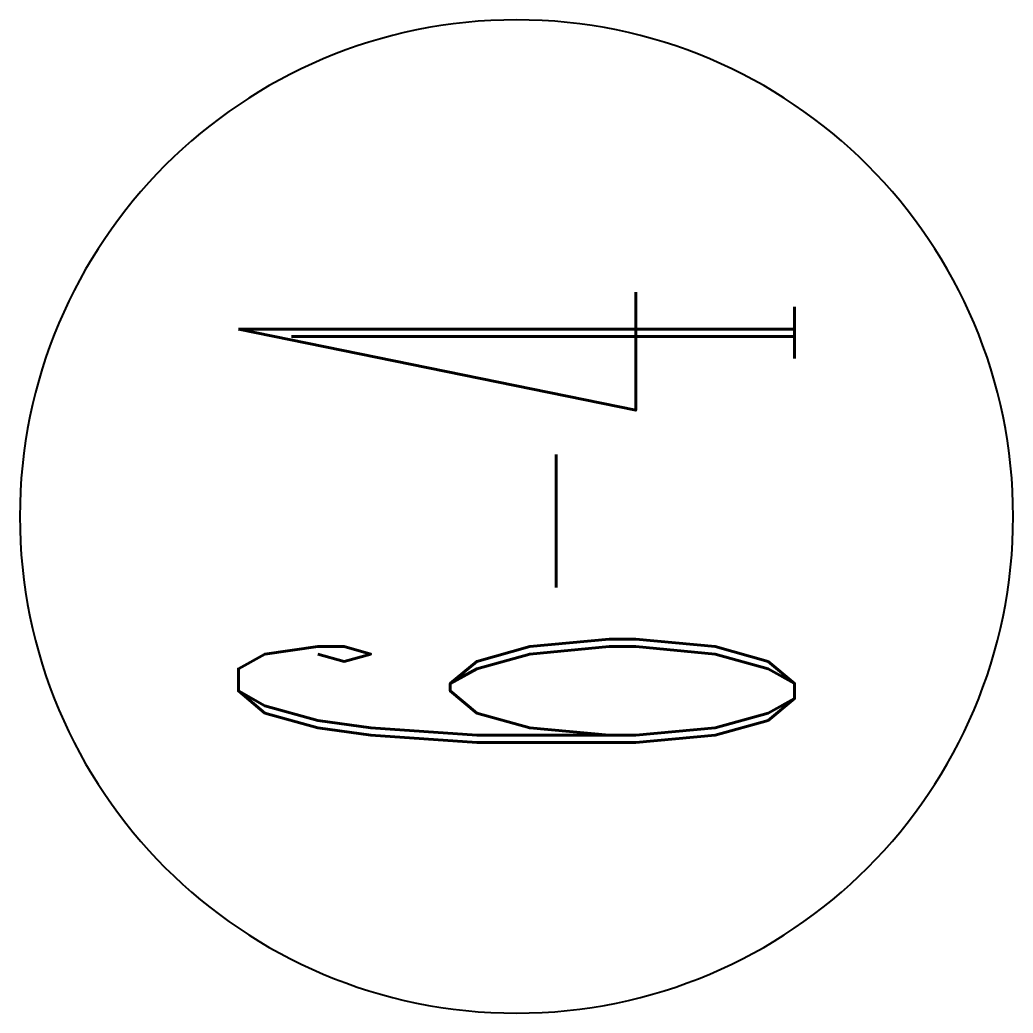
# Model space of a CAD drawing. Extents: x -176901 to -116100, y 26213 to 68263.
# Drawn here: x -129337.8 to -128937.8, y 45850.2 to 46250.2 of the extents above; entities that cross this region are included whole.
import ezdxf
from ezdxf.enums import TextEntityAlignment as Align

# ---------------------------------------------------------------- set-up
doc = ezdxf.new("R2010")
doc.units = 0
doc.header["$LTSCALE"] = 1000
doc.header["$MEASUREMENT"] = 0
doc.linetypes.add('ACAD_ISO08W100', pattern=[36, 24, -3, 6, -3])
doc.layers.get('0').update_dxf_attribs({"linetype": 'CONTINUOUS'})
for name, color, linetype in [('A-AXIS', 3, 'CONTINUOUS'), ('A-AXIS-TEXT', 7, 'CONTINUOUS'), ('A-DOTE', 8, 'ACAD_ISO08W100')]:
    doc.layers.add(name, color=color, linetype=linetype)
doc.styles.add('COMPLEX', font='COMPLEX')

# ---------------------------------------------------------------- blocks, each defined once
blk = doc.blocks.new('_AXISO')
blk.add_circle((0, 0), 0.5)
at = {"layer": 'A-AXIS-TEXT', "style": 'COMPLEX', "width": 1.041667}
blk.add_attdef('A', text='', height=0.56, dxfattribs=at).set_placement((-0.25, -0.28), (0.25, -0.28), align=Align.FIT)
blk = doc.blocks.new('Grid')
at = {"layer": 'A-AXIS'}
ref = blk.add_blockref('_AXISO', (-10948.23, -15580), dxfattribs=dict(at, xscale=-400.0000000232831, yscale=399.9999999941792, zscale=400, rotation=180))
ref.add_attrib('A', '6-4', dxfattribs={"layer": 'A-AXIS-TEXT', "height": 224, "style": 'COMPLEX', "width": 0.296803}).set_placement((-11048.23, -15692), (-10851.94, -15692), align=Align.FIT)

msp = doc.modelspace()

# ---------------------------------------------------------------- block references
at = {"layer": 'A-DOTE', "rotation": 90}
msp.add_blockref('Grid', (-144717.77, 56998.47), dxfattribs=at)

doc.saveas('drawing.dxf')
